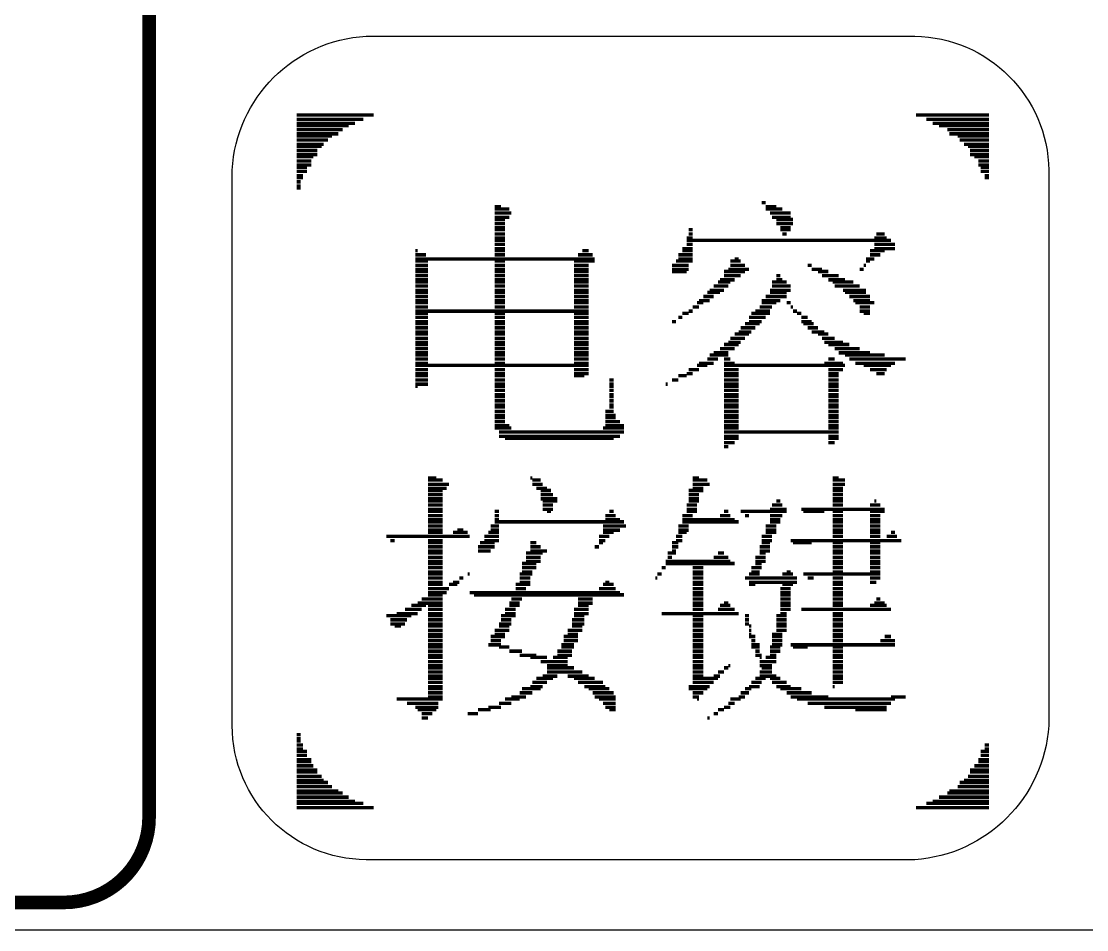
# Model space of a CAD drawing. Extents: x -6 to 176, y 0 to 129.
# Drawn here: x 117.09 to 132.99, y 0 to 13.55 of the extents above; entities that cross this region are included whole.
import ezdxf

# ---------------------------------------------------------------- set-up
doc = ezdxf.new("R2010")
doc.units = 0
for name, color, linetype in [('BG_OUTLINE', 3, 'CONTINUOUS'), ('BG_SILKSCREEN_TOP', 85, 'CONTINUOUS'), ('PG_SILKSCREEN_TOP', 85, 'CONTINUOUS'), ('PIN_TOP', 69, 'CONTINUOUS')]:
    doc.layers.add(name, color=color, linetype=linetype)

msp = doc.modelspace()

# ---------------------------------------------------------------- linework, layer by layer
at = {"layer": 'BG_OUTLINE'}
msp.add_lwpolyline([(0, 2.54, 0.414214), (2.54, 0), (173.459902, 0, 0.414214), (175.999902, 2.54), (175.999902, 122.460004, 0.414214), (173.459902, 125.000004), (2.54, 125.000004, 0.414214), (0, 122.460004)], format="xyb", close=True, dxfattribs=at)
at = {"layer": 'BG_SILKSCREEN_TOP', "const_width": 0.2032}
msp.add_lwpolyline([(113.195862, 0.4064), (117.730016, 0.4064, 0.414214), (119.000016, 1.6764), (119.000016, 111.633)], format="xyb", dxfattribs=at)
at = {"layer": 'PG_SILKSCREEN_TOP', "const_width": 0.0508}
for points in [[(121.20118, 12.149074), (122.352054, 12.149074)], [(121.20118, 12.086844), (122.196606, 12.086844)], [(130.440176, 12.149074), (131.529074, 12.149074)], [(130.595878, 12.086844), (131.529074, 12.086844)], [(121.20118, 12.024614), (122.072146, 12.024614)], [(121.20118, 11.993372), (121.978928, 11.993372)], [(121.20118, 11.931142), (121.885456, 11.931142)], [(130.689096, 12.024614), (131.529074, 12.024614)], [(130.782314, 11.993372), (131.529074, 11.993372)], [(130.906774, 11.931142), (131.529074, 11.931142)], [(121.20118, 11.868912), (121.82348, 11.868912)], [(121.20118, 11.837924), (121.730008, 11.837924)], [(121.20118, 11.775694), (121.667778, 11.775694)], [(130.938016, 11.868912), (131.529074, 11.868912)], [(131.062476, 11.837924), (131.529074, 11.837924)], [(131.093464, 11.775694), (131.529074, 11.775694)], [(121.20118, 11.713464), (121.605548, 11.713464)], [(121.20118, 11.682476), (121.57456, 11.682476)], [(121.20118, 11.620246), (121.51233, 11.620246)], [(131.155694, 11.713464), (131.529074, 11.713464)], [(131.217924, 11.682476), (131.529074, 11.682476)], [(131.248912, 11.620246), (131.529074, 11.620246)], [(121.20118, 11.558016), (121.51233, 11.558016)], [(121.20118, 11.526774), (121.4501, 11.526774)], [(121.20118, 11.464544), (121.418858, 11.464544)], [(131.248912, 11.558016), (131.529074, 11.558016)], [(131.311396, 11.526774), (131.529074, 11.526774)], [(131.373372, 11.464544), (131.529074, 11.464544)], [(121.20118, 11.402314), (121.418858, 11.402314)], [(121.20118, 11.371326), (121.356628, 11.371326)], [(121.20118, 11.309096), (121.356628, 11.309096)], [(131.373372, 11.402314), (131.529074, 11.402314)], [(131.404614, 11.371326), (131.529074, 11.371326)], [(131.404614, 11.309096), (131.529074, 11.309096)], [(121.20118, 11.246866), (121.294398, 11.246866)], [(121.20118, 11.215878), (121.294398, 11.215878)], [(121.20118, 11.153394), (121.26341, 11.153394)], [(131.466844, 11.246866), (131.529074, 11.246866)], [(131.466844, 11.215878), (131.529074, 11.215878)], [(121.20118, 11.091164), (121.26341, 11.091164)], [(121.20118, 11.060176), (121.26341, 11.060176)], [(128.138174, 10.842498), (128.200404, 10.842498)], [(124.15647, 10.780268), (124.249688, 10.780268)], [(124.15647, 10.749026), (124.374148, 10.749026)], [(124.15647, 10.686796), (124.40539, 10.686796)], [(124.15647, 10.624566), (124.374148, 10.624566)], [(128.200404, 10.780268), (128.356106, 10.780268)], [(128.200404, 10.749026), (128.449324, 10.749026)], [(128.262634, 10.686796), (128.573784, 10.686796)], [(128.293876, 10.624566), (128.573784, 10.624566)], [(124.15647, 10.593578), (124.311918, 10.593578)], [(124.15647, 10.531348), (124.311918, 10.531348)], [(124.15647, 10.469118), (124.311918, 10.469118)], [(128.356106, 10.593578), (128.604772, 10.593578)], [(128.356106, 10.531348), (128.604772, 10.531348)], [(128.418082, 10.469118), (128.573784, 10.469118)], [(124.15647, 10.43813), (124.311918, 10.43813)], [(124.15647, 10.3759), (124.311918, 10.3759)], [(124.15647, 10.31367), (124.311918, 10.31367)], [(127.018288, 10.31367), (127.11176, 10.31367)], [(127.04953, 10.43813), (127.11176, 10.43813)], [(127.04953, 10.3759), (127.11176, 10.3759)], [(128.418082, 10.43813), (128.573784, 10.43813)], [(128.449324, 10.3759), (128.511554, 10.3759)], [(129.81813, 10.31367), (130.004566, 10.31367)], [(129.849118, 10.3759), (129.973578, 10.3759)], [(124.15647, 10.282428), (124.311918, 10.282428)], [(124.15647, 10.220198), (124.311918, 10.220198)], [(124.15647, 10.157968), (124.311918, 10.157968)], [(126.956058, 10.157968), (127.11176, 10.157968)], [(127.018288, 10.282428), (130.066796, 10.282428)], [(127.018288, 10.220198), (127.11176, 10.220198)], [(129.81813, 10.220198), (130.12928, 10.220198)], [(129.81813, 10.157968), (130.12928, 10.157968)], [(122.974354, 10.12698), (123.005596, 10.12698)], [(122.974354, 10.06475), (123.129802, 10.06475)], [(122.974354, 10.00252), (125.649482, 10.00252)], [(124.15647, 10.12698), (124.311918, 10.12698)], [(124.15647, 10.06475), (124.311918, 10.06475)], [(125.400816, 10.06475), (125.618494, 10.06475)], [(125.463046, 10.12698), (125.556264, 10.12698)], [(126.893828, 10.06475), (127.11176, 10.06475)], [(126.893828, 10.00252), (127.11176, 10.00252)], [(126.956058, 10.12698), (127.11176, 10.12698)], [(127.733806, 10.00252), (127.796036, 10.00252)], [(129.69367, 10.00252), (129.81813, 10.00252)], [(129.7559, 10.12698), (129.973578, 10.12698)], [(129.7559, 10.06475), (129.911348, 10.06475)], [(122.974354, 9.971278), (123.161044, 9.971278)], [(122.974354, 9.909302), (123.161044, 9.909302)], [(122.974354, 9.847072), (123.161044, 9.847072)], [(124.15647, 9.971278), (124.311918, 9.971278)], [(124.15647, 9.909302), (124.311918, 9.909302)], [(124.15647, 9.847072), (124.311918, 9.847072)], [(125.338586, 9.971278), (125.649482, 9.971278)], [(125.338586, 9.909302), (125.556264, 9.909302)], [(125.338586, 9.847072), (125.556264, 9.847072)], [(126.80061, 9.909302), (127.04953, 9.909302)], [(126.80061, 9.847072), (127.04953, 9.847072)], [(126.86284, 9.971278), (127.11176, 9.971278)], [(127.640588, 9.847072), (127.951484, 9.847072)], [(127.671576, 9.971278), (127.827278, 9.971278)], [(127.671576, 9.909302), (127.889254, 9.909302)], [(128.822704, 9.909302), (128.88468, 9.909302)], [(128.88468, 9.847072), (129.040382, 9.847072)], [(129.600198, 9.847072), (129.662428, 9.847072)], [(129.662428, 9.909302), (129.69367, 9.909302)], [(129.69367, 9.971278), (129.7559, 9.971278)], [(122.974354, 9.81583), (123.161044, 9.81583)], [(122.974354, 9.7536), (123.161044, 9.7536)], [(122.974354, 9.69137), (123.161044, 9.69137)], [(124.15647, 9.81583), (124.311918, 9.81583)], [(124.15647, 9.7536), (124.311918, 9.7536)], [(124.15647, 9.69137), (124.311918, 9.69137)], [(125.338586, 9.81583), (125.556264, 9.81583)], [(125.338586, 9.7536), (125.556264, 9.7536)], [(125.338586, 9.69137), (125.556264, 9.69137)], [(126.80061, 9.81583), (127.018288, 9.81583)], [(127.516128, 9.69137), (127.733806, 9.69137)], [(127.578358, 9.81583), (127.889254, 9.81583)], [(127.578358, 9.7536), (127.827278, 9.7536)], [(128.356106, 9.7536), (128.418082, 9.7536)], [(128.356106, 9.69137), (128.449324, 9.69137)], [(128.978152, 9.81583), (129.1336, 9.81583)], [(129.040382, 9.7536), (129.289302, 9.7536)], [(129.1336, 9.69137), (129.38252, 9.69137)], [(122.974354, 9.660382), (123.161044, 9.660382)], [(122.974354, 9.598152), (123.161044, 9.598152)], [(122.974354, 9.535922), (123.161044, 9.535922)], [(124.15647, 9.660382), (124.311918, 9.660382)], [(124.15647, 9.598152), (124.311918, 9.598152)], [(124.15647, 9.535922), (124.311918, 9.535922)], [(125.338586, 9.660382), (125.556264, 9.660382)], [(125.338586, 9.598152), (125.556264, 9.598152)], [(125.338586, 9.535922), (125.556264, 9.535922)], [(127.36068, 9.535922), (127.578358, 9.535922)], [(127.422656, 9.598152), (127.640588, 9.598152)], [(127.484886, 9.660382), (127.671576, 9.660382)], [(128.262634, 9.535922), (128.573784, 9.535922)], [(128.293876, 9.660382), (128.511554, 9.660382)], [(128.293876, 9.598152), (128.573784, 9.598152)], [(129.19583, 9.660382), (129.50698, 9.660382)], [(129.227072, 9.598152), (129.600198, 9.598152)], [(129.351532, 9.535922), (129.69367, 9.535922)], [(122.974354, 9.50468), (123.161044, 9.50468)], [(122.974354, 9.442704), (123.161044, 9.442704)], [(122.974354, 9.380474), (123.161044, 9.380474)], [(124.15647, 9.50468), (124.311918, 9.50468)], [(124.15647, 9.442704), (124.311918, 9.442704)], [(124.15647, 9.380474), (124.311918, 9.380474)], [(125.338586, 9.50468), (125.556264, 9.50468)], [(125.338586, 9.442704), (125.556264, 9.442704)], [(125.338586, 9.380474), (125.556264, 9.380474)], [(127.204978, 9.380474), (127.36068, 9.380474)], [(127.267208, 9.442704), (127.422656, 9.442704)], [(127.329438, 9.50468), (127.516128, 9.50468)], [(128.138174, 9.380474), (128.418082, 9.380474)], [(128.200404, 9.442704), (128.511554, 9.442704)], [(128.262634, 9.50468), (128.511554, 9.50468)], [(129.38252, 9.50468), (129.69367, 9.50468)], [(129.44475, 9.442704), (129.7559, 9.442704)], [(129.50698, 9.380474), (129.7559, 9.380474)], [(122.974354, 9.349232), (123.161044, 9.349232)], [(122.974354, 9.287002), (123.161044, 9.287002)], [(122.974354, 9.224772), (125.556264, 9.224772)], [(122.974354, 9.193784), (123.161044, 9.193784)], [(124.15647, 9.349232), (124.311918, 9.349232)], [(124.15647, 9.287002), (124.311918, 9.287002)], [(124.15647, 9.193784), (124.311918, 9.193784)], [(125.338586, 9.349232), (125.556264, 9.349232)], [(125.338586, 9.287002), (125.556264, 9.287002)], [(125.338586, 9.193784), (125.556264, 9.193784)], [(126.956058, 9.193784), (127.04953, 9.193784)], [(127.04953, 9.224772), (127.11176, 9.224772)], [(127.11176, 9.287002), (127.204978, 9.287002)], [(127.17399, 9.349232), (127.267208, 9.349232)], [(127.982726, 9.193784), (128.262634, 9.193784)], [(128.044956, 9.224772), (128.262634, 9.224772)], [(128.107186, 9.287002), (128.293876, 9.287002)], [(128.138174, 9.349232), (128.356106, 9.349232)], [(128.511554, 9.349232), (128.573784, 9.349232)], [(128.573784, 9.287002), (128.604772, 9.287002)], [(128.604772, 9.224772), (128.667002, 9.224772)], [(128.667002, 9.193784), (128.729232, 9.193784)], [(129.537968, 9.349232), (129.81813, 9.349232)], [(129.600198, 9.287002), (129.7559, 9.287002)], [(129.600198, 9.224772), (129.7559, 9.224772)], [(129.662428, 9.193784), (129.7559, 9.193784)], [(122.974354, 9.131554), (123.161044, 9.131554)], [(122.974354, 9.069324), (123.161044, 9.069324)], [(122.974354, 9.038082), (123.161044, 9.038082)], [(124.15647, 9.131554), (124.311918, 9.131554)], [(124.15647, 9.069324), (124.311918, 9.069324)], [(124.15647, 9.038082), (124.311918, 9.038082)], [(125.338586, 9.131554), (125.556264, 9.131554)], [(125.338586, 9.069324), (125.556264, 9.069324)], [(125.338586, 9.038082), (125.556264, 9.038082)], [(126.80061, 9.069324), (126.86284, 9.069324)], [(126.893828, 9.131554), (126.956058, 9.131554)], [(127.889254, 9.038082), (128.107186, 9.038082)], [(127.951484, 9.131554), (128.200404, 9.131554)], [(127.951484, 9.069324), (128.138174, 9.069324)], [(128.729232, 9.131554), (128.822704, 9.131554)], [(128.729232, 9.069324), (128.88468, 9.069324)], [(128.760474, 9.038082), (128.915922, 9.038082)], [(122.974354, 8.976106), (123.161044, 8.976106)], [(122.974354, 8.913876), (123.161044, 8.913876)], [(122.974354, 8.882634), (123.161044, 8.882634)], [(124.15647, 8.976106), (124.311918, 8.976106)], [(124.15647, 8.913876), (124.311918, 8.913876)], [(124.15647, 8.882634), (124.311918, 8.882634)], [(125.338586, 8.976106), (125.556264, 8.976106)], [(125.338586, 8.913876), (125.556264, 8.913876)], [(125.338586, 8.882634), (125.556264, 8.882634)], [(127.733806, 8.882634), (127.951484, 8.882634)], [(127.796036, 8.913876), (127.982726, 8.913876)], [(127.827278, 8.976106), (128.044956, 8.976106)], [(128.822704, 8.976106), (128.978152, 8.976106)], [(128.88468, 8.913876), (129.07137, 8.913876)], [(128.978152, 8.882634), (129.1336, 8.882634)], [(122.974354, 8.820404), (123.161044, 8.820404)], [(122.974354, 8.758174), (123.161044, 8.758174)], [(122.974354, 8.727186), (123.161044, 8.727186)], [(124.15647, 8.820404), (124.311918, 8.820404)], [(124.15647, 8.758174), (124.311918, 8.758174)], [(124.15647, 8.727186), (124.311918, 8.727186)], [(125.338586, 8.820404), (125.556264, 8.820404)], [(125.338586, 8.758174), (125.556264, 8.758174)], [(125.338586, 8.727186), (125.556264, 8.727186)], [(127.578358, 8.727186), (127.796036, 8.727186)], [(127.640588, 8.758174), (127.827278, 8.758174)], [(127.671576, 8.820404), (127.889254, 8.820404)], [(129.040382, 8.820404), (129.227072, 8.820404)], [(129.07137, 8.758174), (129.351532, 8.758174)], [(129.1336, 8.727186), (129.44475, 8.727186)], [(122.974354, 8.664956), (123.161044, 8.664956)], [(122.974354, 8.602726), (123.161044, 8.602726)], [(122.974354, 8.571484), (123.161044, 8.571484)], [(124.15647, 8.664956), (124.311918, 8.664956)], [(124.15647, 8.602726), (124.311918, 8.602726)], [(124.15647, 8.571484), (124.311918, 8.571484)], [(125.338586, 8.664956), (125.556264, 8.664956)], [(125.338586, 8.602726), (125.556264, 8.602726)], [(125.338586, 8.571484), (125.556264, 8.571484)], [(127.36068, 8.571484), (127.640588, 8.571484)], [(127.422656, 8.602726), (127.640588, 8.602726)], [(127.516128, 8.664956), (127.733806, 8.664956)], [(129.227072, 8.664956), (129.600198, 8.664956)], [(129.289302, 8.602726), (129.7559, 8.602726)], [(129.38252, 8.571484), (129.973578, 8.571484)], [(122.974354, 8.509254), (123.161044, 8.509254)], [(122.974354, 8.447278), (123.161044, 8.447278)], [(122.974354, 8.416036), (125.556264, 8.416036)], [(124.15647, 8.509254), (124.311918, 8.509254)], [(124.15647, 8.447278), (124.311918, 8.447278)], [(125.338586, 8.509254), (125.556264, 8.509254)], [(125.338586, 8.447278), (125.556264, 8.447278)], [(127.17399, 8.416036), (127.329438, 8.416036)], [(127.204978, 8.447278), (127.422656, 8.447278)], [(127.329438, 8.509254), (127.484886, 8.509254)], [(127.578358, 8.509254), (127.671576, 8.509254)], [(127.578358, 8.447278), (127.733806, 8.447278)], [(127.578358, 8.416036), (129.38252, 8.416036)], [(129.07137, 8.447278), (129.351532, 8.447278)], [(129.1336, 8.509254), (129.227072, 8.509254)], [(129.44475, 8.509254), (130.284728, 8.509254)], [(129.537968, 8.447278), (130.12928, 8.447278)], [(129.662428, 8.416036), (130.066796, 8.416036)], [(122.974354, 8.353806), (123.161044, 8.353806)], [(122.974354, 8.291576), (123.161044, 8.291576)], [(122.974354, 8.260588), (123.161044, 8.260588)], [(124.15647, 8.353806), (124.311918, 8.353806)], [(124.15647, 8.291576), (124.311918, 8.291576)], [(124.15647, 8.260588), (124.311918, 8.260588)], [(125.338586, 8.353806), (125.556264, 8.353806)], [(125.338586, 8.291576), (125.556264, 8.291576)], [(125.338586, 8.260588), (125.494034, 8.260588)], [(126.893828, 8.260588), (127.018288, 8.260588)], [(127.018288, 8.291576), (127.11176, 8.291576)], [(127.04953, 8.353806), (127.204978, 8.353806)], [(127.578358, 8.353806), (127.796036, 8.353806)], [(127.578358, 8.291576), (127.796036, 8.291576)], [(127.578358, 8.260588), (127.796036, 8.260588)], [(129.1336, 8.353806), (129.351532, 8.353806)], [(129.1336, 8.291576), (129.289302, 8.291576)], [(129.1336, 8.260588), (129.289302, 8.260588)], [(129.7559, 8.353806), (130.004566, 8.353806)], [(129.849118, 8.291576), (129.973578, 8.291576)], [(122.974354, 8.198358), (123.161044, 8.198358)], [(122.974354, 8.136128), (123.161044, 8.136128)], [(122.974354, 8.104886), (123.005596, 8.104886)], [(124.15647, 8.198358), (124.311918, 8.198358)], [(124.15647, 8.136128), (124.311918, 8.136128)], [(124.15647, 8.104886), (124.311918, 8.104886)], [(125.867414, 8.198358), (125.929644, 8.198358)], [(125.867414, 8.136128), (125.929644, 8.136128)], [(125.867414, 8.104886), (125.929644, 8.104886)], [(126.707392, 8.136128), (126.73838, 8.136128)], [(126.80061, 8.198358), (126.893828, 8.198358)], [(127.578358, 8.198358), (127.796036, 8.198358)], [(127.578358, 8.136128), (127.796036, 8.136128)], [(127.578358, 8.104886), (127.796036, 8.104886)], [(129.1336, 8.198358), (129.289302, 8.198358)], [(129.1336, 8.136128), (129.289302, 8.136128)], [(129.1336, 8.104886), (129.289302, 8.104886)], [(124.15647, 8.042656), (124.311918, 8.042656)], [(124.15647, 7.980426), (124.311918, 7.980426)], [(124.15647, 7.949438), (124.311918, 7.949438)], [(125.867414, 8.042656), (125.929644, 8.042656)], [(125.867414, 7.980426), (125.929644, 7.980426)], [(125.867414, 7.949438), (125.929644, 7.949438)], [(127.578358, 8.042656), (127.796036, 8.042656)], [(127.578358, 7.980426), (127.796036, 7.980426)], [(127.578358, 7.949438), (127.796036, 7.949438)], [(129.1336, 8.042656), (129.289302, 8.042656)], [(129.1336, 7.980426), (129.289302, 7.980426)], [(129.1336, 7.949438), (129.289302, 7.949438)], [(124.15647, 7.887208), (124.311918, 7.887208)], [(124.15647, 7.824978), (124.311918, 7.824978)], [(124.15647, 7.79399), (124.311918, 7.79399)], [(125.867414, 7.887208), (125.929644, 7.887208)], [(125.867414, 7.824978), (125.929644, 7.824978)], [(125.867414, 7.79399), (125.929644, 7.79399)], [(127.578358, 7.887208), (127.796036, 7.887208)], [(127.578358, 7.824978), (127.796036, 7.824978)], [(127.578358, 7.79399), (127.796036, 7.79399)], [(129.1336, 7.887208), (129.289302, 7.887208)], [(129.1336, 7.824978), (129.289302, 7.824978)], [(129.1336, 7.79399), (129.289302, 7.79399)], [(124.15647, 7.73176), (124.311918, 7.73176)], [(124.15647, 7.66953), (124.311918, 7.66953)], [(124.15647, 7.638288), (124.311918, 7.638288)], [(125.805184, 7.73176), (125.929644, 7.73176)], [(125.805184, 7.66953), (125.960632, 7.66953)], [(125.805184, 7.638288), (125.960632, 7.638288)], [(127.578358, 7.73176), (127.796036, 7.73176)], [(127.578358, 7.66953), (127.796036, 7.66953)], [(127.578358, 7.638288), (127.796036, 7.638288)], [(129.1336, 7.73176), (129.289302, 7.73176)], [(129.1336, 7.66953), (129.289302, 7.66953)], [(129.1336, 7.638288), (129.289302, 7.638288)], [(124.15647, 7.576058), (124.311918, 7.576058)], [(124.15647, 7.513828), (124.374148, 7.513828)], [(124.15647, 7.48284), (124.40539, 7.48284)], [(125.774196, 7.48284), (126.085092, 7.48284)], [(125.805184, 7.576058), (126.022862, 7.576058)], [(125.805184, 7.513828), (126.085092, 7.513828)], [(127.578358, 7.576058), (127.796036, 7.576058)], [(127.578358, 7.513828), (127.796036, 7.513828)], [(127.578358, 7.48284), (127.796036, 7.48284)], [(129.1336, 7.576058), (129.289302, 7.576058)], [(129.1336, 7.513828), (129.289302, 7.513828)], [(129.1336, 7.48284), (129.289302, 7.48284)], [(124.2187, 7.42061), (126.085092, 7.42061)], [(124.2187, 7.35838), (126.022862, 7.35838)], [(124.311918, 7.327392), (125.929644, 7.327392)], [(127.578358, 7.42061), (129.289302, 7.42061)], [(127.578358, 7.35838), (127.796036, 7.35838)], [(127.578358, 7.327392), (127.796036, 7.327392)], [(129.1336, 7.35838), (129.289302, 7.35838)], [(129.1336, 7.327392), (129.289302, 7.327392)], [(127.578358, 7.265162), (127.733806, 7.265162)], [(127.578358, 7.202678), (127.640588, 7.202678)], [(129.1336, 7.265162), (129.227072, 7.265162)], [(123.161044, 6.73608), (123.285504, 6.73608)], [(123.161044, 6.705092), (123.378722, 6.705092)], [(124.685298, 6.73608), (124.716286, 6.73608)], [(124.716286, 6.705092), (124.840746, 6.705092)], [(127.11176, 6.73608), (127.204978, 6.73608)], [(127.11176, 6.705092), (127.329438, 6.705092)], [(129.19583, 6.73608), (129.289302, 6.73608)], [(129.19583, 6.705092), (129.38252, 6.705092)], [(123.161044, 6.642862), (123.472194, 6.642862)], [(123.161044, 6.580632), (123.440952, 6.580632)], [(123.161044, 6.549644), (123.378722, 6.549644)], [(124.716286, 6.642862), (124.871988, 6.642862)], [(124.778516, 6.580632), (124.933964, 6.580632)], [(124.840746, 6.549644), (124.996448, 6.549644)], [(127.04953, 6.549644), (127.267208, 6.549644)], [(127.11176, 6.642862), (127.36068, 6.642862)], [(127.11176, 6.580632), (127.267208, 6.580632)], [(129.19583, 6.642862), (129.38252, 6.642862)], [(129.19583, 6.580632), (129.351532, 6.580632)], [(129.19583, 6.549644), (129.351532, 6.549644)], [(123.161044, 6.487414), (123.378722, 6.487414)], [(123.161044, 6.425184), (123.378722, 6.425184)], [(123.161044, 6.393942), (123.378722, 6.393942)], [(124.840746, 6.487414), (125.027436, 6.487414)], [(124.840746, 6.425184), (125.089666, 6.425184)], [(124.871988, 6.393942), (125.089666, 6.393942)], [(127.04953, 6.487414), (127.204978, 6.487414)], [(127.04953, 6.425184), (127.204978, 6.425184)], [(127.04953, 6.393942), (127.204978, 6.393942)], [(128.356106, 6.393942), (128.418082, 6.393942)], [(129.19583, 6.487414), (129.351532, 6.487414)], [(129.19583, 6.425184), (129.351532, 6.425184)], [(129.19583, 6.393942), (129.351532, 6.393942)], [(129.81813, 6.393942), (129.849118, 6.393942)], [(123.161044, 6.331712), (123.378722, 6.331712)], [(123.161044, 6.269482), (123.378722, 6.269482)], [(123.161044, 6.238494), (123.378722, 6.238494)], [(123.161044, 6.176264), (123.378722, 6.176264)], [(124.15647, 6.238494), (124.2187, 6.238494)], [(124.15647, 6.176264), (124.2187, 6.176264)], [(124.871988, 6.331712), (125.027436, 6.331712)], [(124.871988, 6.269482), (125.027436, 6.269482)], [(124.933964, 6.238494), (124.996448, 6.238494)], [(125.805184, 6.176264), (125.960632, 6.176264)], [(125.867414, 6.238494), (125.929644, 6.238494)], [(126.956058, 6.176264), (127.11176, 6.176264)], [(127.018288, 6.331712), (127.17399, 6.331712)], [(127.018288, 6.269482), (127.17399, 6.269482)], [(127.018288, 6.238494), (127.17399, 6.238494)], [(127.516128, 6.176264), (127.671576, 6.176264)], [(127.578358, 6.238494), (127.640588, 6.238494)], [(127.827278, 6.238494), (128.511554, 6.238494)], [(127.889254, 6.176264), (127.951484, 6.176264)], [(128.262634, 6.269482), (128.511554, 6.269482)], [(128.262634, 6.176264), (128.449324, 6.176264)], [(128.293876, 6.331712), (128.449324, 6.331712)], [(128.729232, 6.269482), (129.973578, 6.269482)], [(128.760474, 6.238494), (129.07137, 6.238494)], [(129.19583, 6.331712), (129.351532, 6.331712)], [(129.19583, 6.238494), (129.351532, 6.238494)], [(129.19583, 6.176264), (129.351532, 6.176264)], [(129.7559, 6.331712), (129.911348, 6.331712)], [(129.7559, 6.238494), (129.973578, 6.238494)], [(129.7559, 6.176264), (129.911348, 6.176264)], [(123.161044, 6.114034), (123.378722, 6.114034)], [(123.161044, 6.083046), (123.378722, 6.083046)], [(123.161044, 6.020562), (123.378722, 6.020562)], [(124.09424, 6.020562), (124.2187, 6.020562)], [(124.15647, 6.114034), (124.2187, 6.114034)], [(124.15647, 6.083046), (126.085092, 6.083046)], [(125.774196, 6.020562), (126.11608, 6.020562)], [(125.805184, 6.114034), (126.022862, 6.114034)], [(126.893828, 6.020562), (127.04953, 6.020562)], [(126.956058, 6.114034), (127.733806, 6.114034)], [(126.956058, 6.083046), (127.796036, 6.083046)], [(128.200404, 6.020562), (128.356106, 6.020562)], [(128.262634, 6.114034), (128.418082, 6.114034)], [(128.262634, 6.083046), (128.418082, 6.083046)], [(129.19583, 6.114034), (129.351532, 6.114034)], [(129.19583, 6.083046), (129.351532, 6.083046)], [(129.19583, 6.020562), (129.351532, 6.020562)], [(129.7559, 6.114034), (129.911348, 6.114034)], [(129.7559, 6.083046), (129.911348, 6.083046)], [(129.7559, 6.020562), (129.911348, 6.020562)], [(122.538744, 5.865114), (123.78309, 5.865114)], [(123.161044, 5.958586), (123.378722, 5.958586)], [(123.161044, 5.927344), (123.378722, 5.927344)], [(123.53417, 5.927344), (123.752102, 5.927344)], [(123.5964, 5.958586), (123.689872, 5.958586)], [(124.000768, 5.865114), (124.2187, 5.865114)], [(124.062998, 5.927344), (124.2187, 5.927344)], [(124.09424, 5.958586), (124.2187, 5.958586)], [(125.711712, 5.865114), (125.867414, 5.865114)], [(125.774196, 5.958586), (126.022862, 5.958586)], [(125.774196, 5.927344), (125.929644, 5.927344)], [(126.86284, 5.865114), (126.956058, 5.865114)], [(126.893828, 5.958586), (127.04953, 5.958586)], [(126.893828, 5.927344), (127.018288, 5.927344)], [(128.138174, 5.865114), (128.293876, 5.865114)], [(128.200404, 5.958586), (128.356106, 5.958586)], [(128.200404, 5.927344), (128.356106, 5.927344)], [(129.19583, 5.958586), (129.351532, 5.958586)], [(129.19583, 5.927344), (129.351532, 5.927344)], [(129.19583, 5.865114), (129.351532, 5.865114)], [(129.7559, 5.958586), (129.911348, 5.958586)], [(129.7559, 5.927344), (129.911348, 5.927344)], [(129.7559, 5.865114), (129.911348, 5.865114)], [(130.004566, 5.865114), (130.160268, 5.865114)], [(130.066796, 5.927344), (130.12928, 5.927344)], [(122.600974, 5.802884), (122.663204, 5.802884)], [(123.161044, 5.802884), (123.378722, 5.802884)], [(123.161044, 5.771896), (123.378722, 5.771896)], [(123.161044, 5.709666), (123.378722, 5.709666)], [(123.90755, 5.709666), (124.15647, 5.709666)], [(123.938792, 5.771896), (124.15647, 5.771896)], [(124.000768, 5.802884), (124.2187, 5.802884)], [(124.685298, 5.771896), (124.778516, 5.771896)], [(124.685298, 5.709666), (124.840746, 5.709666)], [(125.649482, 5.709666), (125.711712, 5.709666)], [(125.711712, 5.802884), (125.805184, 5.802884)], [(125.711712, 5.771896), (125.774196, 5.771896)], [(126.80061, 5.771896), (126.893828, 5.771896)], [(126.80061, 5.709666), (126.893828, 5.709666)], [(126.86284, 5.802884), (126.956058, 5.802884)], [(128.107186, 5.709666), (128.262634, 5.709666)], [(128.138174, 5.802884), (128.293876, 5.802884)], [(128.138174, 5.771896), (128.262634, 5.771896)], [(128.573784, 5.802884), (130.222498, 5.802884)], [(128.604772, 5.771896), (128.88468, 5.771896)], [(129.19583, 5.771896), (129.351532, 5.771896)], [(129.19583, 5.709666), (129.351532, 5.709666)], [(129.7559, 5.771896), (129.911348, 5.771896)], [(129.7559, 5.709666), (129.911348, 5.709666)], [(123.161044, 5.647436), (123.378722, 5.647436)], [(123.161044, 5.616194), (123.378722, 5.616194)], [(123.161044, 5.553964), (123.378722, 5.553964)], [(123.90755, 5.647436), (124.09424, 5.647436)], [(124.623068, 5.616194), (124.871988, 5.616194)], [(124.623068, 5.553964), (124.840746, 5.553964)], [(124.685298, 5.647436), (124.933964, 5.647436)], [(126.73838, 5.616194), (126.86284, 5.616194)], [(126.73838, 5.553964), (126.80061, 5.553964)], [(126.80061, 5.647436), (126.86284, 5.647436)], [(127.422656, 5.553964), (127.640588, 5.553964)], [(127.484886, 5.616194), (127.578358, 5.616194)], [(128.044956, 5.553964), (128.200404, 5.553964)], [(128.107186, 5.647436), (128.262634, 5.647436)], [(128.107186, 5.616194), (128.200404, 5.616194)], [(129.19583, 5.647436), (129.351532, 5.647436)], [(129.19583, 5.616194), (129.351532, 5.616194)], [(129.19583, 5.553964), (129.351532, 5.553964)], [(129.7559, 5.647436), (129.911348, 5.647436)], [(129.7559, 5.616194), (129.911348, 5.616194)], [(129.7559, 5.553964), (129.911348, 5.553964)], [(123.161044, 5.491988), (123.378722, 5.491988)], [(123.161044, 5.460746), (123.378722, 5.460746)], [(123.161044, 5.398516), (123.378722, 5.398516)], [(124.560838, 5.460746), (124.778516, 5.460746)], [(124.560838, 5.398516), (124.778516, 5.398516)], [(124.623068, 5.491988), (124.840746, 5.491988)], [(126.645162, 5.398516), (126.707392, 5.398516)], [(126.707392, 5.491988), (127.671576, 5.491988)], [(126.707392, 5.460746), (127.733806, 5.460746)], [(127.11176, 5.398516), (127.267208, 5.398516)], [(127.982726, 5.398516), (128.138174, 5.398516)], [(128.044956, 5.491988), (128.200404, 5.491988)], [(128.044956, 5.460746), (128.138174, 5.460746)], [(129.19583, 5.491988), (129.351532, 5.491988)], [(129.19583, 5.460746), (129.351532, 5.460746)], [(129.19583, 5.398516), (129.351532, 5.398516)], [(129.7559, 5.491988), (129.911348, 5.491988)], [(129.7559, 5.460746), (129.911348, 5.460746)], [(129.7559, 5.398516), (129.911348, 5.398516)], [(123.161044, 5.336286), (123.378722, 5.336286)], [(123.161044, 5.305298), (123.378722, 5.305298)], [(123.161044, 5.243068), (123.378722, 5.243068)], [(123.627642, 5.243068), (123.689872, 5.243068)], [(123.752102, 5.305298), (123.78309, 5.305298)], [(124.529596, 5.305298), (124.716286, 5.305298)], [(124.529596, 5.243068), (124.685298, 5.243068)], [(124.560838, 5.336286), (124.716286, 5.336286)], [(126.55169, 5.243068), (126.582932, 5.243068)], [(126.582932, 5.305298), (126.645162, 5.305298)], [(127.11176, 5.336286), (127.267208, 5.336286)], [(127.11176, 5.305298), (127.267208, 5.305298)], [(127.11176, 5.243068), (127.267208, 5.243068)], [(127.889254, 5.243068), (128.667002, 5.243068)], [(127.951484, 5.305298), (128.107186, 5.305298)], [(127.982726, 5.336286), (128.107186, 5.336286)], [(128.449324, 5.305298), (128.604772, 5.305298)], [(128.511554, 5.336286), (128.573784, 5.336286)], [(128.760474, 5.305298), (129.911348, 5.305298)], [(128.822704, 5.243068), (128.915922, 5.243068)], [(129.19583, 5.336286), (129.351532, 5.336286)], [(129.19583, 5.243068), (129.351532, 5.243068)], [(129.7559, 5.336286), (129.911348, 5.336286)], [(129.7559, 5.243068), (129.911348, 5.243068)], [(123.161044, 5.180838), (123.378722, 5.180838)], [(123.161044, 5.149596), (123.378722, 5.149596)], [(123.161044, 5.087366), (123.472194, 5.087366)], [(123.472194, 5.149596), (123.5964, 5.149596)], [(123.53417, 5.180838), (123.627642, 5.180838)], [(124.467366, 5.149596), (124.685298, 5.149596)], [(124.467366, 5.087366), (124.623068, 5.087366)], [(124.529596, 5.180838), (124.685298, 5.180838)], [(125.711712, 5.087366), (125.960632, 5.087366)], [(125.774196, 5.149596), (125.929644, 5.149596)], [(125.805184, 5.180838), (125.867414, 5.180838)], [(127.11176, 5.180838), (127.267208, 5.180838)], [(127.11176, 5.149596), (127.267208, 5.149596)], [(127.11176, 5.087366), (127.267208, 5.087366)], [(127.951484, 5.180838), (128.667002, 5.180838)], [(127.951484, 5.149596), (128.044956, 5.149596)], [(128.418082, 5.087366), (128.573784, 5.087366)], [(128.449324, 5.149596), (128.604772, 5.149596)], [(129.19583, 5.180838), (129.351532, 5.180838)], [(129.19583, 5.149596), (129.351532, 5.149596)], [(129.19583, 5.087366), (129.351532, 5.087366)], [(129.7559, 5.180838), (129.849118, 5.180838)], [(123.067572, 4.931918), (123.378722, 4.931918)], [(123.161044, 5.02539), (123.440952, 5.02539)], [(123.161044, 4.994148), (123.378722, 4.994148)], [(123.78309, 5.02539), (126.022862, 5.02539)], [(123.84532, 4.994148), (126.085092, 4.994148)], [(124.40539, 4.931918), (124.560838, 4.931918)], [(125.400816, 4.931918), (125.618494, 4.931918)], [(127.11176, 5.02539), (127.267208, 5.02539)], [(127.11176, 4.994148), (127.267208, 4.994148)], [(127.11176, 4.931918), (127.267208, 4.931918)], [(128.418082, 5.02539), (128.573784, 5.02539)], [(128.418082, 4.994148), (128.573784, 4.994148)], [(128.418082, 4.931918), (128.573784, 4.931918)], [(129.19583, 5.02539), (129.351532, 5.02539)], [(129.19583, 4.994148), (129.351532, 4.994148)], [(129.19583, 4.931918), (129.351532, 4.931918)], [(129.849118, 4.931918), (129.911348, 4.931918)], [(122.818906, 4.77647), (123.067572, 4.77647)], [(122.912124, 4.8387), (123.129802, 4.8387)], [(123.005596, 4.869688), (123.378722, 4.869688)], [(123.161044, 4.8387), (123.378722, 4.8387)], [(123.161044, 4.77647), (123.378722, 4.77647)], [(124.311918, 4.77647), (124.467366, 4.77647)], [(124.374148, 4.869688), (124.529596, 4.869688)], [(124.374148, 4.8387), (124.529596, 4.8387)], [(125.338586, 4.77647), (125.556264, 4.77647)], [(125.400816, 4.869688), (125.618494, 4.869688)], [(125.400816, 4.8387), (125.556264, 4.8387)], [(127.11176, 4.869688), (127.267208, 4.869688)], [(127.11176, 4.8387), (127.267208, 4.8387)], [(127.11176, 4.77647), (127.267208, 4.77647)], [(127.484886, 4.77647), (127.733806, 4.77647)], [(127.516128, 4.8387), (127.671576, 4.8387)], [(127.578358, 4.869688), (127.640588, 4.869688)], [(128.418082, 4.869688), (128.573784, 4.869688)], [(128.418082, 4.8387), (128.573784, 4.8387)], [(128.418082, 4.77647), (128.573784, 4.77647)], [(128.729232, 4.77647), (130.066796, 4.77647)], [(129.19583, 4.869688), (129.351532, 4.869688)], [(129.19583, 4.8387), (129.351532, 4.8387)], [(129.7559, 4.8387), (130.004566, 4.8387)], [(129.81813, 4.869688), (129.973578, 4.869688)], [(122.538744, 4.682998), (122.912124, 4.682998)], [(122.600974, 4.620768), (122.849894, 4.620768)], [(122.694446, 4.71424), (123.005596, 4.71424)], [(123.161044, 4.71424), (123.378722, 4.71424)], [(123.161044, 4.682998), (123.378722, 4.682998)], [(123.161044, 4.620768), (123.378722, 4.620768)], [(124.249688, 4.682998), (124.467366, 4.682998)], [(124.249688, 4.620768), (124.40539, 4.620768)], [(124.311918, 4.71424), (124.467366, 4.71424)], [(125.307344, 4.620768), (125.494034, 4.620768)], [(125.338586, 4.71424), (125.556264, 4.71424)], [(125.338586, 4.682998), (125.494034, 4.682998)], [(126.645162, 4.71424), (127.796036, 4.71424)], [(127.11176, 4.682998), (127.267208, 4.682998)], [(127.11176, 4.620768), (127.267208, 4.620768)], [(127.889254, 4.682998), (127.951484, 4.682998)], [(127.889254, 4.620768), (127.951484, 4.620768)], [(128.356106, 4.682998), (128.511554, 4.682998)], [(128.356106, 4.620768), (128.511554, 4.620768)], [(128.418082, 4.71424), (128.511554, 4.71424)], [(129.19583, 4.71424), (129.351532, 4.71424)], [(129.19583, 4.682998), (129.351532, 4.682998)], [(129.19583, 4.620768), (129.351532, 4.620768)], [(122.600974, 4.558792), (122.818906, 4.558792)], [(122.663204, 4.52755), (122.756676, 4.52755)], [(123.161044, 4.558792), (123.378722, 4.558792)], [(123.161044, 4.52755), (123.378722, 4.52755)], [(123.161044, 4.46532), (123.378722, 4.46532)], [(124.15647, 4.46532), (124.374148, 4.46532)], [(124.2187, 4.558792), (124.40539, 4.558792)], [(124.2187, 4.52755), (124.374148, 4.52755)], [(125.245114, 4.46532), (125.463046, 4.46532)], [(125.307344, 4.558792), (125.494034, 4.558792)], [(125.307344, 4.52755), (125.463046, 4.52755)], [(127.11176, 4.558792), (127.267208, 4.558792)], [(127.11176, 4.52755), (127.267208, 4.52755)], [(127.11176, 4.46532), (127.267208, 4.46532)], [(127.889254, 4.558792), (127.951484, 4.558792)], [(127.951484, 4.52755), (127.982726, 4.52755)], [(127.951484, 4.46532), (127.982726, 4.46532)], [(128.356106, 4.558792), (128.511554, 4.558792)], [(128.356106, 4.52755), (128.511554, 4.52755)], [(128.356106, 4.46532), (128.511554, 4.46532)], [(129.19583, 4.558792), (129.351532, 4.558792)], [(129.19583, 4.52755), (129.351532, 4.52755)], [(129.19583, 4.46532), (129.351532, 4.46532)], [(123.161044, 4.40309), (123.378722, 4.40309)], [(123.161044, 4.372102), (123.378722, 4.372102)], [(123.161044, 4.309872), (123.378722, 4.309872)], [(124.09424, 4.372102), (124.311918, 4.372102)], [(124.09424, 4.309872), (124.249688, 4.309872)], [(124.15647, 4.40309), (124.311918, 4.40309)], [(125.182884, 4.372102), (125.400816, 4.372102)], [(125.182884, 4.309872), (125.400816, 4.309872)], [(125.245114, 4.40309), (125.400816, 4.40309)], [(127.11176, 4.40309), (127.267208, 4.40309)], [(127.11176, 4.372102), (127.267208, 4.372102)], [(127.11176, 4.309872), (127.267208, 4.309872)], [(127.951484, 4.40309), (127.982726, 4.40309)], [(127.951484, 4.372102), (128.044956, 4.372102)], [(127.982726, 4.309872), (128.044956, 4.309872)], [(128.293876, 4.40309), (128.449324, 4.40309)], [(128.293876, 4.372102), (128.449324, 4.372102)], [(128.293876, 4.309872), (128.449324, 4.309872)], [(129.19583, 4.40309), (129.351532, 4.40309)], [(129.19583, 4.372102), (129.351532, 4.372102)], [(129.19583, 4.309872), (129.351532, 4.309872)], [(129.911348, 4.309872), (130.12928, 4.309872)], [(129.973578, 4.372102), (130.066796, 4.372102)], [(123.161044, 4.247642), (123.378722, 4.247642)], [(123.161044, 4.2164), (123.378722, 4.2164)], [(123.161044, 4.15417), (123.378722, 4.15417)], [(124.062998, 4.247642), (124.249688, 4.247642)], [(124.2187, 4.2164), (124.374148, 4.2164)], [(124.374148, 4.15417), (124.560838, 4.15417)], [(125.089666, 4.15417), (125.307344, 4.15417)], [(125.151896, 4.247642), (125.338586, 4.247642)], [(125.151896, 4.2164), (125.338586, 4.2164)], [(127.11176, 4.247642), (127.267208, 4.247642)], [(127.11176, 4.2164), (127.267208, 4.2164)], [(127.11176, 4.15417), (127.267208, 4.15417)], [(127.982726, 4.247642), (128.107186, 4.247642)], [(127.982726, 4.2164), (128.107186, 4.2164)], [(128.044956, 4.15417), (128.107186, 4.15417)], [(128.262634, 4.2164), (128.418082, 4.2164)], [(128.262634, 4.15417), (128.418082, 4.15417)], [(128.293876, 4.247642), (128.449324, 4.247642)], [(128.573784, 4.247642), (130.12928, 4.247642)], [(128.604772, 4.2164), (128.822704, 4.2164)], [(129.19583, 4.2164), (129.351532, 4.2164)], [(129.19583, 4.15417), (129.351532, 4.15417)], [(123.161044, 4.092194), (123.378722, 4.092194)], [(123.161044, 4.060952), (123.378722, 4.060952)], [(123.161044, 3.998722), (123.378722, 3.998722)], [(124.529596, 4.092194), (124.778516, 4.092194)], [(124.685298, 4.060952), (124.933964, 4.060952)], [(124.840746, 3.998722), (125.245114, 3.998722)], [(125.027436, 4.060952), (125.245114, 4.060952)], [(125.089666, 4.092194), (125.307344, 4.092194)], [(127.11176, 4.092194), (127.267208, 4.092194)], [(127.11176, 4.060952), (127.267208, 4.060952)], [(127.11176, 3.998722), (127.267208, 3.998722)], [(128.044956, 4.092194), (128.138174, 4.092194)], [(128.107186, 4.060952), (128.138174, 4.060952)], [(128.107186, 3.998722), (128.356106, 3.998722)], [(128.200404, 4.060952), (128.356106, 4.060952)], [(128.262634, 4.092194), (128.356106, 4.092194)], [(129.19583, 4.092194), (129.351532, 4.092194)], [(129.19583, 4.060952), (129.351532, 4.060952)], [(129.19583, 3.998722), (129.351532, 3.998722)], [(123.161044, 3.936492), (123.378722, 3.936492)], [(123.161044, 3.905504), (123.378722, 3.905504)], [(123.161044, 3.843274), (123.378722, 3.843274)], [(124.933964, 3.936492), (125.245114, 3.936492)], [(124.933964, 3.905504), (125.338586, 3.905504)], [(124.933964, 3.843274), (125.463046, 3.843274)], [(127.11176, 3.936492), (127.267208, 3.936492)], [(127.11176, 3.905504), (127.267208, 3.905504)], [(127.11176, 3.843274), (127.267208, 3.843274)], [(127.484886, 3.843274), (127.578358, 3.843274)], [(127.578358, 3.905504), (127.640588, 3.905504)], [(127.640588, 3.936492), (127.671576, 3.936492)], [(128.107186, 3.936492), (128.293876, 3.936492)], [(128.107186, 3.843274), (128.293876, 3.843274)], [(128.138174, 3.905504), (128.293876, 3.905504)], [(129.19583, 3.936492), (129.351532, 3.936492)], [(129.19583, 3.905504), (129.351532, 3.905504)], [(129.19583, 3.843274), (129.351532, 3.843274)], [(123.161044, 3.781044), (123.378722, 3.781044)], [(123.161044, 3.749802), (123.378722, 3.749802)], [(123.161044, 3.687572), (123.378722, 3.687572)], [(124.716286, 3.687572), (124.933964, 3.687572)], [(124.778516, 3.749802), (125.027436, 3.749802)], [(124.871988, 3.781044), (125.089666, 3.781044)], [(125.245114, 3.781044), (125.556264, 3.781044)], [(125.338586, 3.749802), (125.649482, 3.749802)], [(125.400816, 3.687572), (125.774196, 3.687572)], [(127.11176, 3.781044), (127.267208, 3.781044)], [(127.11176, 3.749802), (127.484886, 3.749802)], [(127.11176, 3.687572), (127.422656, 3.687572)], [(127.422656, 3.781044), (127.516128, 3.781044)], [(127.982726, 3.687572), (128.138174, 3.687572)], [(128.044956, 3.749802), (128.200404, 3.749802)], [(128.107186, 3.781044), (128.356106, 3.781044)], [(128.262634, 3.749802), (128.418082, 3.749802)], [(128.293876, 3.687572), (128.511554, 3.687572)], [(129.19583, 3.781044), (129.351532, 3.781044)], [(129.19583, 3.749802), (129.351532, 3.749802)], [(129.19583, 3.687572), (129.351532, 3.687572)], [(123.161044, 3.625342), (123.378722, 3.625342)], [(123.161044, 3.594354), (123.378722, 3.594354)], [(123.161044, 3.532124), (123.378722, 3.532124)], [(124.529596, 3.532124), (124.716286, 3.532124)], [(124.560838, 3.594354), (124.840746, 3.594354)], [(124.685298, 3.625342), (124.871988, 3.625342)], [(125.494034, 3.625342), (125.805184, 3.625342)], [(125.556264, 3.594354), (125.867414, 3.594354)], [(125.618494, 3.532124), (125.929644, 3.532124)], [(127.04953, 3.625342), (127.36068, 3.625342)], [(127.04953, 3.594354), (127.329438, 3.594354)], [(127.11176, 3.532124), (127.267208, 3.532124)], [(127.827278, 3.532124), (127.951484, 3.532124)], [(127.889254, 3.594354), (127.982726, 3.594354)], [(127.951484, 3.625342), (128.107186, 3.625342)], [(128.356106, 3.625342), (128.573784, 3.625342)], [(128.418082, 3.594354), (128.729232, 3.594354)], [(128.511554, 3.532124), (128.88468, 3.532124)], [(129.19583, 3.625342), (129.227072, 3.625342)], [(122.694446, 3.438906), (123.378722, 3.438906)], [(122.849894, 3.376676), (123.316492, 3.376676)], [(122.974354, 3.314446), (123.316492, 3.314446)], [(123.161044, 3.469894), (123.378722, 3.469894)], [(124.062998, 3.314446), (124.249688, 3.314446)], [(124.2187, 3.376676), (124.40539, 3.376676)], [(124.311918, 3.438906), (124.529596, 3.438906)], [(124.40539, 3.469894), (124.623068, 3.469894)], [(125.649482, 3.469894), (125.960632, 3.469894)], [(125.711712, 3.438906), (125.960632, 3.438906)], [(125.774196, 3.376676), (125.960632, 3.376676)], [(125.805184, 3.314446), (125.960632, 3.314446)], [(127.11176, 3.469894), (127.204978, 3.469894)], [(127.17399, 3.438906), (127.204978, 3.438906)], [(127.578358, 3.314446), (127.671576, 3.314446)], [(127.640588, 3.376676), (127.733806, 3.376676)], [(127.671576, 3.438906), (127.827278, 3.438906)], [(127.796036, 3.469894), (127.889254, 3.469894)], [(128.573784, 3.469894), (129.1336, 3.469894)], [(128.667002, 3.438906), (130.12928, 3.438906)], [(128.822704, 3.376676), (130.066796, 3.376676)], [(129.07137, 3.314446), (130.004566, 3.314446)], [(130.066796, 3.469894), (130.284728, 3.469894)], [(123.005596, 3.283204), (123.285504, 3.283204)], [(123.067572, 3.220974), (123.223274, 3.220974)], [(123.067572, 3.158744), (123.161044, 3.158744)], [(123.752102, 3.220974), (123.90755, 3.220974)], [(123.90755, 3.283204), (124.09424, 3.283204)], [(125.867414, 3.283204), (125.960632, 3.283204)], [(127.329438, 3.158744), (127.36068, 3.158744)], [(127.422656, 3.220974), (127.484886, 3.220974)], [(127.484886, 3.283204), (127.578358, 3.283204)], [(129.537968, 3.283204), (130.004566, 3.283204)], [(121.20118, 2.910078), (121.26341, 2.910078)], [(121.20118, 2.847594), (121.26341, 2.847594)], [(121.20118, 2.816606), (121.26341, 2.816606)], [(121.20118, 2.754376), (121.294398, 2.754376)], [(121.20118, 2.692146), (121.294398, 2.692146)], [(131.466844, 2.754376), (131.529074, 2.754376)], [(131.466844, 2.692146), (131.529074, 2.692146)], [(121.20118, 2.661158), (121.356628, 2.661158)], [(121.20118, 2.598928), (121.356628, 2.598928)], [(121.20118, 2.536698), (121.418858, 2.536698)], [(131.373372, 2.536698), (131.529074, 2.536698)], [(131.404614, 2.661158), (131.529074, 2.661158)], [(131.404614, 2.598928), (131.529074, 2.598928)], [(121.20118, 2.505456), (121.418858, 2.505456)], [(121.20118, 2.443226), (121.4501, 2.443226)], [(121.20118, 2.380996), (121.51233, 2.380996)], [(131.248912, 2.380996), (131.529074, 2.380996)], [(131.311396, 2.443226), (131.529074, 2.443226)], [(131.373372, 2.505456), (131.529074, 2.505456)], [(121.20118, 2.350008), (121.51233, 2.350008)], [(121.20118, 2.287778), (121.57456, 2.287778)], [(121.20118, 2.225548), (121.605548, 2.225548)], [(131.155694, 2.225548), (131.529074, 2.225548)], [(131.217924, 2.287778), (131.529074, 2.287778)], [(131.248912, 2.350008), (131.529074, 2.350008)], [(121.20118, 2.19456), (121.667778, 2.19456)], [(121.20118, 2.13233), (121.730008, 2.13233)], [(121.20118, 2.0701), (121.82348, 2.0701)], [(130.938016, 2.0701), (131.529074, 2.0701)], [(131.062476, 2.13233), (131.529074, 2.13233)], [(131.093464, 2.19456), (131.529074, 2.19456)], [(121.20118, 2.038858), (121.885456, 2.038858)], [(121.20118, 1.976628), (121.978928, 1.976628)], [(121.20118, 1.914398), (122.072146, 1.914398)], [(121.20118, 1.88341), (122.196606, 1.88341)], [(130.595878, 1.88341), (131.529074, 1.88341)], [(130.689096, 1.914398), (131.529074, 1.914398)], [(130.782314, 1.976628), (131.529074, 1.976628)], [(130.906774, 2.038858), (131.529074, 2.038858)], [(121.20118, 1.82118), (122.352054, 1.82118)], [(130.440176, 1.82118), (131.529074, 1.82118)]]:
    msp.add_lwpolyline(points, dxfattribs=at)
at = {"layer": 'PIN_TOP'}
msp.add_lwpolyline([(120.239028, 11.325352, -0.381882), (122.239024, 13.325348), (130.422904, 13.325348, -0.405062), (132.4229, 11.325352), (132.4229, 3.043428, -0.3749), (130.422904, 1.043432), (122.239024, 1.043432, -0.411663), (120.239028, 3.043428)], format="xyb", close=True, dxfattribs=at)

doc.saveas('drawing.dxf')
